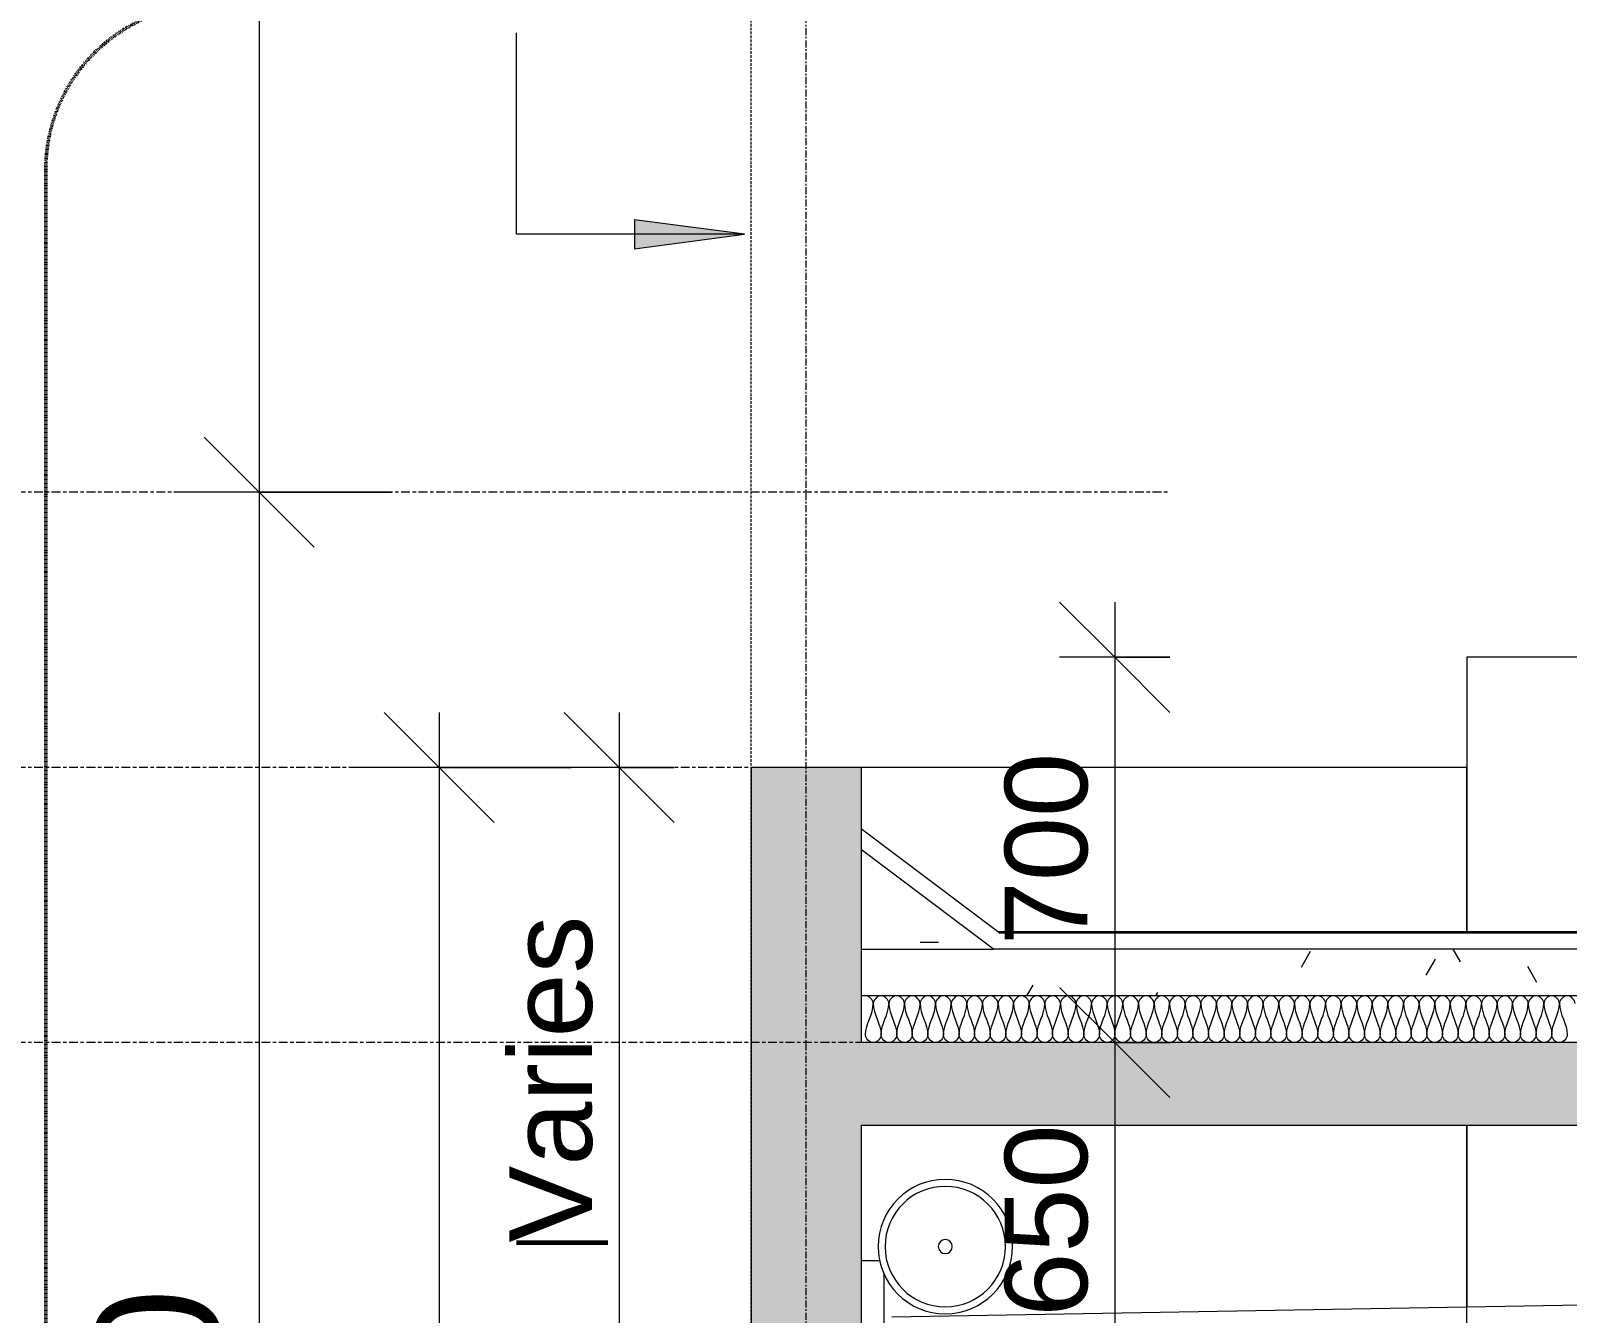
# Model space of a CAD drawing. Header units: millimetres. Extents: x -15568 to 101774, y -1636 to 15232.
# Drawn here: x 18046 to 20837, y 2558 to 4888 of the extents above; entities that cross this region are included whole.
import ezdxf

# ---------------------------------------------------------------- set-up
doc = ezdxf.new("R2010")
doc.units = ezdxf.units.MM
for name, pattern in [('Callout Boundary', [2.38125, 1.190625, -1.190625]), ('Centre', [31.75, 6.35, -4.75, 15.9, -4.75]), ('Grid Line', [22.225, 12.7, -3.175, 3.175, -3.175]), ('Hidden', [7.14375, 4.7625, -2.38125])]:
    doc.linetypes.add(name, pattern=pattern)
for name, color, linetype, lineweight in [('A-ANNO-DIMS', 211, 'Continuous', 9), ('A-ANNO-DIMS-100', 211, 'Continuous', 9), ('A-ANNO-SYMB', 150, 'Continuous', 9), ('A-DETL', 90, 'Continuous', 9), ('A-DETL-GENF', 92, 'Continuous', 9), ('A-DETL-HDLN', 90, 'Hidden', 9), ('A-DETL-THIN', 151, 'Continuous', 9), ('A-DOOR', 31, 'Continuous', 9), ('A-FLOR', 192, 'Continuous', 9), ('A-FLOR-LEVL', 51, 'Continuous', 9), ('A-FLOR-MCUT', 51, 'Continuous', 9), ('A-FLOR-PATT', 8, 'Continuous', 35), ('A-GENM', 13, 'Continuous', 9), ('A-WALL', 113, 'Continuous', 9), ('G-ANNO-TEXT', 231, 'Continuous', 9), ('S-GRID', 1, 'Continuous', 9)]:
    doc.layers.add(name, color=color, linetype=linetype, lineweight=lineweight)
doc.styles.add('Arial_10', font='arial.ttf', dxfattribs={"height": 150})
doc.styles.add('Arial_13', font='arial.ttf', dxfattribs={"height": 150})
doc.styles.add('Arial_3', font='arial.ttf', dxfattribs={"height": 225})
doc.dimstyles.new('100', dxfattribs={"dimscale": 304.8, "dimtxt": 153.03891, "dimasz": 0.656168, "dimexe": 0.328084, "dimexo": 0.0625, "dimgap": 0.016404, "dimtad": 1, "dimdec": 0, "dimzin": 0, "dimdsep": 46, "dimtxsty": 'Arial_10', "dimblk1": 'OBLIQUE', "dimblk2": 'OBLIQUE', "dimsah": 1, "dimcen": 0.09, "dimdle": 0.328084, "dimazin": 0, "dimtfac": 1, "dimtdec": 4, "dimtix": 1, "dimtmove": 0, "dimatfit": 3, "dimfxl": 0.328084, "dimfxlon": 1, "dimtvp": 1, "dimtolj": 1, "dimtzin": 0, "dimarcsym": 2})
doc.dimstyles.new('100_1', dxfattribs={"dimscale": 304.8, "dimtxt": 153.03891, "dimasz": 0.656168, "dimexe": 0.328084, "dimexo": 0.0625, "dimgap": 0.016404, "dimtad": 1, "dimdec": 0, "dimzin": 0, "dimdsep": 46, "dimtxsty": 'Arial_13', "dimblk1": 'OBLIQUE', "dimblk2": 'OBLIQUE', "dimsah": 1, "dimcen": 0.09, "dimdle": 0.328084, "dimazin": 0, "dimtfac": 1, "dimtdec": 4, "dimtix": 1, "dimtmove": 0, "dimatfit": 3, "dimfxl": 0.328084, "dimfxlon": 1, "dimtvp": 1, "dimtolj": 1, "dimtzin": 0, "dimarcsym": 2})
doc.dimstyles.new('Ele-dim-100', dxfattribs={"dimscale": 304.8, "dimtxt": 229.558365, "dimasz": 0.656168, "dimexe": 0.492126, "dimexo": 0.0625, "dimgap": 0.016404, "dimtad": 1, "dimdec": 0, "dimrnd": 5, "dimzin": 0, "dimdsep": 46, "dimtxsty": 'Arial_3', "dimblk1": 'OBLIQUE', "dimblk2": 'OBLIQUE', "dimsah": 1, "dimcen": 0.09, "dimdle": 0.328084, "dimazin": 0, "dimtfac": 1, "dimtdec": 4, "dimtix": 1, "dimtmove": 0, "dimatfit": 3, "dimfxl": 0.787402, "dimfxlon": 1, "dimtvp": 1, "dimtolj": 1, "dimtzin": 0, "dimarcsym": 2})
pattern_1 = [(0, (33580.17, 1200), (406.4, 101.6), [33.528, -271.272, 33.528, -271.272, -1625.6]), (0, (33580.17, 1200), (406.4, 101.6), [-609.6, 33.528, -576.072, 33.528, -271.272, -711.2]), (0, (33580.17, 1200), (406.4, 101.6), [-1524, 33.528, -169.672, 33.528, -474.472]), (120, (33732.57, 1250.8), (-291.1882, 301.1527), [33.528, -271.272, 33.528, -271.272, -1625.6]), (120, (33732.57, 1250.8), (-291.1882, 301.1527), [-609.6, 33.528, -576.072, 33.528, -271.272, -711.2]), (120, (33732.57, 1250.8), (-291.1882, 301.1527), [-1524, 33.528, -169.672, 33.528, -474.472]), (240, (33783.37, 1454), (-115.2118, -402.7527), [33.528, -271.272, 33.528, -271.272, -1625.6]), (240, (33783.37, 1454), (-115.2118, -402.7527), [-609.6, 33.528, -576.072, 33.528, -271.272, -711.2]), (240, (33783.37, 1454), (-115.2118, -402.7527), [-1524, 33.528, -169.672, 33.528, -474.472])]

# ---------------------------------------------------------------- blocks, each defined once
blk = doc.blocks.new('overhead-sectinal-door - Rs1--1485922-Elevation-2')
at = {"layer": 'A-DOOR'}
for p, q in [((-17877.8, 2654), (-17870.1, 2654)), ((-17870.1, 2654), (-17843.5, 2654)), ((-17836.4, 2400), (-17836.4, 2631.7)), ((-15142.5, 2598), (-17822.5, 2551.2))]:
    blk.add_line(p, q, dxfattribs=at)
for radius, start, end in [(122.1, 90, 270), (122.1, 270, 90), (109.4, 90, 270), (109.4, 270, 90)]:
    blk.add_arc((-17725.4, 2679.4), radius, start, end, dxfattribs=at)
at = {"layer": 'A-DOOR', "lineweight": 18}
for start, end in [(90, 270), (270, 90)]:
    blk.add_arc((-17725.4, 2679.4), 12.7, start, end, dxfattribs=at)
blk = doc.blocks.new('garage-proj - garage-proj-757421-Elevation-2')
at = {"layer": 'A-GENM'}
for p, q in [((-12977.8, 3750), (-16777.8, 3750)), ((-16777.8, 3750), (-16777.8, 3550)), ((-16777.8, 3550), (-16777.8, 3250)), ((-16777.8, 2900), (-16777.8, 2569.4))]:
    blk.add_line(p, q, dxfattribs=at)
blk = doc.blocks.new('DIMBLOCK30-Elevation-2')
at = {"layer": 'A-ANNO-DIMS-100', "transparency": 16777216}
for p, q in [((18787.6, 3550), (18687.6, 3650)), ((18787.6, 3650), (18787.6, -100)), ((19027.6, 3550), (18637.6, 3550)), ((18787.6, 3550), (18887.6, 3450)), ((18787.6, 3550), (19027.6, 3550)), ((18787.6, 0), (18687.6, 100)), ((19027.6, 0), (18637.6, 0)), ((18787.6, 0), (18887.6, -100)), ((18787.6, 0), (19027.6, 0))]:
    blk.add_line(p, q, dxfattribs=at)
at = {"layer": 'A-ANNO-DIMS-100', "color": 0, "transparency": 16777216, "insert": (18490.5, 1428.9), "char_height": 225, "width": 830.648, "attachment_point": 1, "rotation": 90, "line_spacing_factor": 0.941778, "style": 'Arial_3'}
blk.add_mtext('3550', dxfattribs=at)
blk = doc.blocks.new('_Oblique')
at = {"color": 0, "linetype": 'ByBlock', "lineweight": -2}
blk.add_line((-0.5, -0.5), (0.5, 0.5), dxfattribs=at)
blk = doc.blocks.new('DIMBLOCK32-Elevation-2')
at = {"layer": 'A-ANNO-DIMS-100', "transparency": 16777216}
for p, q in [((18460.7, 7550), (18360.7, 7650)), ((18700.7, 7550), (18310.7, 7550)), ((18460.7, 7550), (18460.7, 4050)), ((18460.7, 7550), (18560.7, 7450)), ((18460.7, 7550), (18700.7, 7550)), ((18460.7, 4050), (18360.7, 4150)), ((18700.7, 4050), (18310.7, 4050)), ((18460.7, 4050), (18560.7, 3950)), ((18460.7, 4050), (18700.7, 4050))]:
    blk.add_line(p, q, dxfattribs=at)
at = {"layer": 'A-ANNO-DIMS-100', "color": 0, "transparency": 16777216, "insert": (18163.6, 5453.9), "char_height": 225, "width": 830.648, "attachment_point": 1, "rotation": 90, "line_spacing_factor": 0.941778, "style": 'Arial_3'}
blk.add_mtext('3500', dxfattribs=at)
blk = doc.blocks.new('DIMBLOCK33-Elevation-2')
at = {"layer": 'A-ANNO-DIMS-100', "transparency": 16777216}
for p, q in [((18460.7, 4050), (18360.7, 4150)), ((18700.7, 4050), (18310.7, 4050)), ((18460.7, 4050), (18460.7, 450)), ((18460.7, 4050), (18560.7, 3950)), ((18460.7, 4050), (18700.7, 4050)), ((18460.7, 450), (18360.7, 550)), ((18700.7, 450), (18310.7, 450)), ((18460.7, 450), (18560.7, 350)), ((18460.7, 450), (18700.7, 450))]:
    blk.add_line(p, q, dxfattribs=at)
at = {"layer": 'A-ANNO-DIMS-100', "color": 0, "transparency": 16777216, "insert": (18163.6, 1903.9), "char_height": 225, "width": 830.648, "attachment_point": 1, "rotation": 90, "line_spacing_factor": 0.941778, "style": 'Arial_3'}
blk.add_mtext('3600', dxfattribs=at)
blk = doc.blocks.new('DIMBLOCK58-Elevation-2')
at = {"layer": 'A-ANNO-DIMS-100', "transparency": 16777216}
for p, q in [((20014.9, 3750), (19914.9, 3850)), ((20014.9, 3850), (20014.9, 3050)), ((20114.9, 3750), (19914.9, 3750)), ((20014.9, 3750), (20114.9, 3650)), ((20014.9, 3750), (20114.9, 3750)), ((20014.9, 3050), (19914.9, 3150)), ((20114.9, 3050), (19914.9, 3050)), ((20014.9, 3050), (20114.9, 2950)), ((20014.9, 3050), (20114.9, 3050))]:
    blk.add_line(p, q, dxfattribs=at)
at = {"layer": 'A-ANNO-DIMS-100', "color": 0, "transparency": 16777216, "insert": (19815.2, 3226.9), "char_height": 150, "width": 415.324, "attachment_point": 1, "rotation": 90, "line_spacing_factor": 0.941778, "style": 'Arial_10'}
blk.add_mtext('700', dxfattribs=at)
blk = doc.blocks.new('DIMBLOCK59-Elevation-2')
at = {"layer": 'A-ANNO-DIMS-100', "transparency": 16777216}
for p, q in [((20014.9, 3050), (19914.9, 3150)), ((20114.9, 3050), (19914.9, 3050)), ((20014.9, 3050), (20014.9, 2400)), ((20014.9, 3050), (20114.9, 2950)), ((20014.9, 3050), (20114.9, 3050)), ((20014.9, 2400), (19914.9, 2500)), ((20114.9, 2400), (19914.9, 2400)), ((20014.9, 2400), (20114.9, 2300)), ((20014.9, 2400), (20114.9, 2400))]:
    blk.add_line(p, q, dxfattribs=at)
at = {"layer": 'A-ANNO-DIMS-100', "color": 0, "transparency": 16777216, "insert": (19815.2, 2551.9), "char_height": 150, "width": 415.324, "attachment_point": 1, "rotation": 90, "line_spacing_factor": 0.941778, "style": 'Arial_10'}
blk.add_mtext('650', dxfattribs=at)
blk = doc.blocks.new('DIMBLOCK62-Elevation-2')
at = {"layer": 'A-ANNO-DIMS-100', "transparency": 16777216}
for p, q in [((19114.8, 3550), (19014.8, 3650)), ((19114.8, 3650), (19114.8, 2400)), ((19214.8, 3550), (19014.8, 3550)), ((19114.8, 3550), (19214.8, 3450)), ((19114.8, 3550), (19214.8, 3550)), ((19114.8, 2400), (19014.8, 2500)), ((19214.8, 2400), (19014.8, 2400)), ((19114.8, 2400), (19214.8, 2300)), ((19114.8, 2400), (19214.8, 2400))]:
    blk.add_line(p, q, dxfattribs=at)
at = {"layer": 'A-ANNO-DIMS-100', "color": 0, "transparency": 16777216, "insert": (18915, 2686.6), "char_height": 150, "width": 692.207, "attachment_point": 1, "rotation": 90, "line_spacing_factor": 0.941778, "style": 'Arial_13'}
blk.add_mtext('\u200cVaries', dxfattribs=at)

msp = doc.modelspace()

# ---------------------------------------------------------------- hatches: boundary and pattern name
at = {"layer": 'A-DETL-GENF'}
msp.add_hatch(color=8, dxfattribs=at).paths.add_polyline_path([(19354.6, 2400), (19554.6, 2400), (19554.6, 2900), (25554.6, 2900), (25554.6, 2400), (25754.6, 2400), (25754.6, 3550), (25554.6, 3550), (25554.6, 3050), (19554.6, 3050), (19554.6, 3550), (19354.6, 3550), (19354.6, 2476.9)])
at = {"layer": 'A-DETL-GENF', "lineweight": 18}
h = msp.add_hatch(dxfattribs=at)
h.set_pattern_fill('FP_3', style=0, pattern_type=2)
h.set_pattern_definition(pattern_1)
h.paths.add_polyline_path([(19794.6, 3220), (19554.6, 3400), (19554.6, 3220)])
at = {"layer": 'A-FLOR-PATT', "lineweight": 9}
h = msp.add_hatch(dxfattribs=at)
h.set_pattern_fill('FP_2', color=256, style=0, pattern_type=2)
h.set_pattern_definition([(90, (33580.2, 1200), (-2000, 1e-13), [])])
h.paths.add_polyline_path([(19794.6, 3220), (25314.6, 3220), (25304.6, 3250), (19804.6, 3250)])
h = msp.add_hatch(dxfattribs=at)
h.set_pattern_fill('FP_3', color=256, style=0, pattern_type=2)
h.set_pattern_definition(pattern_1)
h.paths.add_polyline_path([(22066.8, 3135), (25554.6, 3135), (25554.6, 3220), (19554.6, 3220), (19554.6, 3135), (20973.5, 3135)])
at = {"layer": 'G-ANNO-TEXT'}
msp.add_hatch(color=250, dxfattribs=at).paths.add_polyline_path([(19342.2, 4518.7), (19142.2, 4545), (19142.2, 4492.3)])

# ---------------------------------------------------------------- linework, layer by layer
at = {"layer": 'A-ANNO-SYMB', "linetype": 'Callout Boundary', "lineweight": 50}
msp.add_line((18072.9, 4635.4), (18072.9, -1254.6), dxfattribs=at)
msp.add_arc((18372.9, 4635.4), 300, 90, 180, dxfattribs=at)
at = {"layer": 'A-DETL'}
for p, q in [((20654.6, 3550), (20654.6, 3250)), ((20654.6, 2400), (20654.6, 2900))]:
    msp.add_line(p, q, dxfattribs=at)
for points in [[(19576.3, 3120.8), (19576.3, 3127.5), (19568.8, 3135), (19562.1, 3135)], [(19604.6, 3120.8), (19604.6, 3127.5), (19590.4, 3142.5), (19576.3, 3127.5), (19576.3, 3120.8)], [(19632.9, 3120.8), (19632.9, 3127.5), (19618.8, 3142.5), (19604.6, 3127.5), (19604.6, 3120.8)], [(19661.3, 3120.8), (19661.3, 3127.5), (19647.1, 3142.5), (19632.9, 3127.5), (19632.9, 3120.8)], [(19689.6, 3120.8), (19689.6, 3127.5), (19675.4, 3142.5), (19661.3, 3127.5), (19661.3, 3120.8)], [(19717.9, 3120.8), (19717.9, 3127.5), (19703.8, 3142.5), (19689.6, 3127.5), (19689.6, 3120.8)], [(19746.3, 3120.8), (19746.3, 3127.5), (19732.1, 3142.5), (19717.9, 3127.5), (19717.9, 3120.8)], [(19774.6, 3120.8), (19774.6, 3127.5), (19760.4, 3142.5), (19746.3, 3127.5), (19746.3, 3120.8)], [(19802.9, 3120.8), (19802.9, 3127.5), (19788.8, 3142.5), (19774.6, 3127.5), (19774.6, 3120.8)], [(19831.3, 3120.8), (19831.3, 3127.5), (19817.1, 3142.5), (19802.9, 3127.5), (19802.9, 3120.8)], [(19859.6, 3120.8), (19859.6, 3127.5), (19845.4, 3142.5), (19831.3, 3127.5), (19831.3, 3120.8)], [(19887.9, 3120.8), (19887.9, 3127.5), (19873.8, 3142.5), (19859.6, 3127.5), (19859.6, 3120.8)], [(19916.3, 3120.8), (19916.3, 3127.5), (19902.1, 3142.5), (19887.9, 3127.5), (19887.9, 3120.8)], [(19944.6, 3120.8), (19944.6, 3127.5), (19930.4, 3142.5), (19916.3, 3127.5), (19916.3, 3120.8)], [(19972.9, 3120.8), (19972.9, 3127.5), (19958.8, 3142.5), (19944.6, 3127.5), (19944.6, 3120.8)], [(20001.3, 3120.8), (20001.3, 3127.5), (19987.1, 3142.5), (19972.9, 3127.5), (19972.9, 3120.8)], [(20029.6, 3120.8), (20029.6, 3127.5), (20015.4, 3142.5), (20001.3, 3127.5), (20001.3, 3120.8)], [(20057.9, 3120.8), (20057.9, 3127.5), (20043.8, 3142.5), (20029.6, 3127.5), (20029.6, 3120.8)], [(20086.3, 3120.8), (20086.3, 3127.5), (20072.1, 3142.5), (20057.9, 3127.5), (20057.9, 3120.8)], [(20114.6, 3120.8), (20114.6, 3127.5), (20100.4, 3142.5), (20086.3, 3127.5), (20086.3, 3120.8)], [(20142.9, 3120.8), (20142.9, 3127.5), (20128.8, 3142.5), (20114.6, 3127.5), (20114.6, 3120.8)], [(20171.3, 3120.8), (20171.3, 3127.5), (20157.1, 3142.5), (20142.9, 3127.5), (20142.9, 3120.8)], [(20199.6, 3120.8), (20199.6, 3127.5), (20185.4, 3142.5), (20171.3, 3127.5), (20171.3, 3120.8)], [(20227.9, 3120.8), (20227.9, 3127.5), (20213.8, 3142.5), (20199.6, 3127.5), (20199.6, 3120.8)], [(20256.3, 3120.8), (20256.3, 3127.5), (20242.1, 3142.5), (20227.9, 3127.5), (20227.9, 3120.8)], [(20284.6, 3120.8), (20284.6, 3127.5), (20270.4, 3142.5), (20256.3, 3127.5), (20256.3, 3120.8)], [(20312.9, 3120.8), (20312.9, 3127.5), (20298.8, 3142.5), (20284.6, 3127.5), (20284.6, 3120.8)], [(20341.3, 3120.8), (20341.3, 3127.5), (20327.1, 3142.5), (20312.9, 3127.5), (20312.9, 3120.8)], [(20369.6, 3120.8), (20369.6, 3127.5), (20355.4, 3142.5), (20341.3, 3127.5), (20341.3, 3120.8)], [(20397.9, 3120.8), (20397.9, 3127.5), (20383.8, 3142.5), (20369.6, 3127.5), (20369.6, 3120.8)], [(20426.3, 3120.8), (20426.3, 3127.5), (20412.1, 3142.5), (20397.9, 3127.5), (20397.9, 3120.8)], [(20454.6, 3120.8), (20454.6, 3127.5), (20440.4, 3142.5), (20426.3, 3127.5), (20426.3, 3120.8)], [(20482.9, 3120.8), (20482.9, 3127.5), (20468.8, 3142.5), (20454.6, 3127.5), (20454.6, 3120.8)], [(20511.3, 3120.8), (20511.3, 3127.5), (20497.1, 3142.5), (20482.9, 3127.5), (20482.9, 3120.8)], [(20539.6, 3120.8), (20539.6, 3127.5), (20525.4, 3142.5), (20511.3, 3127.5), (20511.3, 3120.8)], [(20567.9, 3120.8), (20567.9, 3127.5), (20553.8, 3142.5), (20539.6, 3127.5), (20539.6, 3120.8)], [(20596.3, 3120.8), (20596.3, 3127.5), (20582.1, 3142.5), (20567.9, 3127.5), (20567.9, 3120.8)], [(20624.6, 3120.8), (20624.6, 3127.5), (20610.4, 3142.5), (20596.3, 3127.5), (20596.3, 3120.8)], [(20652.9, 3120.8), (20652.9, 3127.5), (20638.8, 3142.5), (20624.6, 3127.5), (20624.6, 3120.8)], [(20681.3, 3120.8), (20681.3, 3127.5), (20667.1, 3142.5), (20652.9, 3127.5), (20652.9, 3120.8)], [(20709.6, 3120.8), (20709.6, 3127.5), (20695.4, 3142.5), (20681.3, 3127.5), (20681.3, 3120.8)], [(20737.9, 3120.8), (20737.9, 3127.5), (20723.8, 3142.5), (20709.6, 3127.5), (20709.6, 3120.8)], [(20766.3, 3120.8), (20766.3, 3127.5), (20752.1, 3142.5), (20737.9, 3127.5), (20737.9, 3120.8)], [(20794.6, 3120.8), (20794.6, 3127.5), (20780.4, 3142.5), (20766.3, 3127.5), (20766.3, 3120.8)], [(20822.9, 3120.8), (20822.9, 3127.5), (20808.8, 3142.5), (20794.6, 3127.5), (20794.6, 3120.8)], [(20851.3, 3120.8), (20851.3, 3127.5), (20837.1, 3142.5), (20822.9, 3127.5), (20822.9, 3120.8)], [(19562.1, 3064.2), (19562.1, 3083.6), (19576.3, 3101.4), (19576.3, 3120.8)], [(19576.3, 3120.8), (19576.3, 3101.4), (19590.4, 3083.6), (19590.4, 3064.2)], [(19590.4, 3064.2), (19590.4, 3083.6), (19604.6, 3101.4), (19604.6, 3120.8)], [(19604.6, 3120.8), (19604.6, 3101.4), (19618.8, 3083.6), (19618.8, 3064.2)], [(19618.8, 3064.2), (19618.8, 3083.6), (19632.9, 3101.4), (19632.9, 3120.8)], [(19632.9, 3120.8), (19632.9, 3101.4), (19647.1, 3083.6), (19647.1, 3064.2)], [(19647.1, 3064.2), (19647.1, 3083.6), (19661.3, 3101.4), (19661.3, 3120.8)], [(19661.3, 3120.8), (19661.3, 3101.4), (19675.4, 3083.6), (19675.4, 3064.2)], [(19675.4, 3064.2), (19675.4, 3083.6), (19689.6, 3101.4), (19689.6, 3120.8)], [(19689.6, 3120.8), (19689.6, 3101.4), (19703.8, 3083.6), (19703.8, 3064.2)], [(19703.8, 3064.2), (19703.8, 3083.6), (19717.9, 3101.4), (19717.9, 3120.8)], [(19717.9, 3120.8), (19717.9, 3101.4), (19732.1, 3083.6), (19732.1, 3064.2)], [(19732.1, 3064.2), (19732.1, 3083.6), (19746.3, 3101.4), (19746.3, 3120.8)], [(19746.3, 3120.8), (19746.3, 3101.4), (19760.4, 3083.6), (19760.4, 3064.2)], [(19760.4, 3064.2), (19760.4, 3083.6), (19774.6, 3101.4), (19774.6, 3120.8)], [(19774.6, 3120.8), (19774.6, 3101.4), (19788.8, 3083.6), (19788.8, 3064.2)], [(19788.8, 3064.2), (19788.8, 3083.6), (19802.9, 3101.4), (19802.9, 3120.8)], [(19802.9, 3120.8), (19802.9, 3101.4), (19817.1, 3083.6), (19817.1, 3064.2)], [(19817.1, 3064.2), (19817.1, 3083.6), (19831.3, 3101.4), (19831.3, 3120.8)], [(19831.3, 3120.8), (19831.3, 3101.4), (19845.4, 3083.6), (19845.4, 3064.2)], [(19845.4, 3064.2), (19845.4, 3083.6), (19859.6, 3101.4), (19859.6, 3120.8)], [(19859.6, 3120.8), (19859.6, 3101.4), (19873.8, 3083.6), (19873.8, 3064.2)], [(19873.8, 3064.2), (19873.8, 3083.6), (19887.9, 3101.4), (19887.9, 3120.8)], [(19887.9, 3120.8), (19887.9, 3101.4), (19902.1, 3083.6), (19902.1, 3064.2)], [(19902.1, 3064.2), (19902.1, 3083.6), (19916.3, 3101.4), (19916.3, 3120.8)], [(19916.3, 3120.8), (19916.3, 3101.4), (19930.4, 3083.6), (19930.4, 3064.2)], [(19930.4, 3064.2), (19930.4, 3083.6), (19944.6, 3101.4), (19944.6, 3120.8)], [(19944.6, 3120.8), (19944.6, 3101.4), (19958.8, 3083.6), (19958.8, 3064.2)], [(19958.8, 3064.2), (19958.8, 3083.6), (19972.9, 3101.4), (19972.9, 3120.8)], [(19972.9, 3120.8), (19972.9, 3101.4), (19987.1, 3083.6), (19987.1, 3064.2)], [(19987.1, 3064.2), (19987.1, 3083.6), (20001.3, 3101.4), (20001.3, 3120.8)], [(20001.3, 3120.8), (20001.3, 3101.4), (20015.4, 3083.6), (20015.4, 3064.2)], [(20015.4, 3064.2), (20015.4, 3083.6), (20029.6, 3101.4), (20029.6, 3120.8)], [(20029.6, 3120.8), (20029.6, 3101.4), (20043.8, 3083.6), (20043.8, 3064.2)], [(20043.8, 3064.2), (20043.8, 3083.6), (20057.9, 3101.4), (20057.9, 3120.8)], [(20057.9, 3120.8), (20057.9, 3101.4), (20072.1, 3083.6), (20072.1, 3064.2)], [(20072.1, 3064.2), (20072.1, 3083.6), (20086.3, 3101.4), (20086.3, 3120.8)], [(20086.3, 3120.8), (20086.3, 3101.4), (20100.4, 3083.6), (20100.4, 3064.2)], [(20100.4, 3064.2), (20100.4, 3083.6), (20114.6, 3101.4), (20114.6, 3120.8)], [(20114.6, 3120.8), (20114.6, 3101.4), (20128.8, 3083.6), (20128.8, 3064.2)], [(20128.8, 3064.2), (20128.8, 3083.6), (20142.9, 3101.4), (20142.9, 3120.8)], [(20142.9, 3120.8), (20142.9, 3101.4), (20157.1, 3083.6), (20157.1, 3064.2)], [(20157.1, 3064.2), (20157.1, 3083.6), (20171.3, 3101.4), (20171.3, 3120.8)], [(20171.3, 3120.8), (20171.3, 3101.4), (20185.4, 3083.6), (20185.4, 3064.2)], [(20185.4, 3064.2), (20185.4, 3083.6), (20199.6, 3101.4), (20199.6, 3120.8)], [(20199.6, 3120.8), (20199.6, 3101.4), (20213.8, 3083.6), (20213.8, 3064.2)], [(20213.8, 3064.2), (20213.8, 3083.6), (20227.9, 3101.4), (20227.9, 3120.8)], [(20227.9, 3120.8), (20227.9, 3101.4), (20242.1, 3083.6), (20242.1, 3064.2)], [(20242.1, 3064.2), (20242.1, 3083.6), (20256.3, 3101.4), (20256.3, 3120.8)], [(20256.3, 3120.8), (20256.3, 3101.4), (20270.4, 3083.6), (20270.4, 3064.2)], [(20270.4, 3064.2), (20270.4, 3083.6), (20284.6, 3101.4), (20284.6, 3120.8)], [(20284.6, 3120.8), (20284.6, 3101.4), (20298.8, 3083.6), (20298.8, 3064.2)], [(20298.8, 3064.2), (20298.8, 3083.6), (20312.9, 3101.4), (20312.9, 3120.8)], [(20312.9, 3120.8), (20312.9, 3101.4), (20327.1, 3083.6), (20327.1, 3064.2)], [(20327.1, 3064.2), (20327.1, 3083.6), (20341.3, 3101.4), (20341.3, 3120.8)], [(20341.3, 3120.8), (20341.3, 3101.4), (20355.4, 3083.6), (20355.4, 3064.2)], [(20355.4, 3064.2), (20355.4, 3083.6), (20369.6, 3101.4), (20369.6, 3120.8)], [(20369.6, 3120.8), (20369.6, 3101.4), (20383.8, 3083.6), (20383.8, 3064.2)], [(20383.8, 3064.2), (20383.8, 3083.6), (20397.9, 3101.4), (20397.9, 3120.8)], [(20397.9, 3120.8), (20397.9, 3101.4), (20412.1, 3083.6), (20412.1, 3064.2)], [(20412.1, 3064.2), (20412.1, 3083.6), (20426.3, 3101.4), (20426.3, 3120.8)], [(20426.3, 3120.8), (20426.3, 3101.4), (20440.4, 3083.6), (20440.4, 3064.2)], [(20440.4, 3064.2), (20440.4, 3083.6), (20454.6, 3101.4), (20454.6, 3120.8)], [(20454.6, 3120.8), (20454.6, 3101.4), (20468.8, 3083.6), (20468.8, 3064.2)], [(20468.8, 3064.2), (20468.8, 3083.6), (20482.9, 3101.4), (20482.9, 3120.8)], [(20482.9, 3120.8), (20482.9, 3101.4), (20497.1, 3083.6), (20497.1, 3064.2)], [(20497.1, 3064.2), (20497.1, 3083.6), (20511.3, 3101.4), (20511.3, 3120.8)], [(20511.3, 3120.8), (20511.3, 3101.4), (20525.4, 3083.6), (20525.4, 3064.2)], [(20525.4, 3064.2), (20525.4, 3083.6), (20539.6, 3101.4), (20539.6, 3120.8)], [(20539.6, 3120.8), (20539.6, 3101.4), (20553.8, 3083.6), (20553.8, 3064.2)], [(20553.8, 3064.2), (20553.8, 3083.6), (20567.9, 3101.4), (20567.9, 3120.8)], [(20567.9, 3120.8), (20567.9, 3101.4), (20582.1, 3083.6), (20582.1, 3064.2)], [(20582.1, 3064.2), (20582.1, 3083.6), (20596.3, 3101.4), (20596.3, 3120.8)], [(20596.3, 3120.8), (20596.3, 3101.4), (20610.4, 3083.6), (20610.4, 3064.2)], [(20610.4, 3064.2), (20610.4, 3083.6), (20624.6, 3101.4), (20624.6, 3120.8)], [(20624.6, 3120.8), (20624.6, 3101.4), (20638.8, 3083.6), (20638.8, 3064.2)], [(20638.8, 3064.2), (20638.8, 3083.6), (20652.9, 3101.4), (20652.9, 3120.8)], [(20652.9, 3120.8), (20652.9, 3101.4), (20667.1, 3083.6), (20667.1, 3064.2)], [(20667.1, 3064.2), (20667.1, 3083.6), (20681.3, 3101.4), (20681.3, 3120.8)], [(20681.3, 3120.8), (20681.3, 3101.4), (20695.4, 3083.6), (20695.4, 3064.2)], [(20695.4, 3064.2), (20695.4, 3083.6), (20709.6, 3101.4), (20709.6, 3120.8)], [(20709.6, 3120.8), (20709.6, 3101.4), (20723.8, 3083.6), (20723.8, 3064.2)], [(20723.8, 3064.2), (20723.8, 3083.6), (20737.9, 3101.4), (20737.9, 3120.8)], [(20737.9, 3120.8), (20737.9, 3101.4), (20752.1, 3083.6), (20752.1, 3064.2)], [(20752.1, 3064.2), (20752.1, 3083.6), (20766.3, 3101.4), (20766.3, 3120.8)], [(20766.3, 3120.8), (20766.3, 3101.4), (20780.4, 3083.6), (20780.4, 3064.2)], [(20780.4, 3064.2), (20780.4, 3083.6), (20794.6, 3101.4), (20794.6, 3120.8)], [(20794.6, 3120.8), (20794.6, 3101.4), (20808.8, 3083.6), (20808.8, 3064.2)], [(20808.8, 3064.2), (20808.8, 3083.6), (20822.9, 3101.4), (20822.9, 3120.8)], [(20822.9, 3120.8), (20822.9, 3101.4), (20837.1, 3083.6), (20837.1, 3064.2)], [(19590.4, 3064.2), (19590.4, 3057.5), (19576.3, 3042.5), (19562.1, 3057.5), (19562.1, 3064.2)], [(19618.8, 3064.2), (19618.8, 3057.5), (19604.6, 3042.5), (19590.4, 3057.5), (19590.4, 3064.2)], [(19647.1, 3064.2), (19647.1, 3057.5), (19632.9, 3042.5), (19618.8, 3057.5), (19618.8, 3064.2)], [(19675.4, 3064.2), (19675.4, 3057.5), (19661.3, 3042.5), (19647.1, 3057.5), (19647.1, 3064.2)], [(19703.8, 3064.2), (19703.8, 3057.5), (19689.6, 3042.5), (19675.4, 3057.5), (19675.4, 3064.2)], [(19732.1, 3064.2), (19732.1, 3057.5), (19717.9, 3042.5), (19703.8, 3057.5), (19703.8, 3064.2)], [(19760.4, 3064.2), (19760.4, 3057.5), (19746.3, 3042.5), (19732.1, 3057.5), (19732.1, 3064.2)], [(19788.8, 3064.2), (19788.8, 3057.5), (19774.6, 3042.5), (19760.4, 3057.5), (19760.4, 3064.2)], [(19817.1, 3064.2), (19817.1, 3057.5), (19802.9, 3042.5), (19788.8, 3057.5), (19788.8, 3064.2)], [(19845.4, 3064.2), (19845.4, 3057.5), (19831.3, 3042.5), (19817.1, 3057.5), (19817.1, 3064.2)], [(19873.8, 3064.2), (19873.8, 3057.5), (19859.6, 3042.5), (19845.4, 3057.5), (19845.4, 3064.2)], [(19902.1, 3064.2), (19902.1, 3057.5), (19887.9, 3042.5), (19873.8, 3057.5), (19873.8, 3064.2)], [(19930.4, 3064.2), (19930.4, 3057.5), (19916.3, 3042.5), (19902.1, 3057.5), (19902.1, 3064.2)], [(19958.8, 3064.2), (19958.8, 3057.5), (19944.6, 3042.5), (19930.4, 3057.5), (19930.4, 3064.2)], [(19987.1, 3064.2), (19987.1, 3057.5), (19972.9, 3042.5), (19958.8, 3057.5), (19958.8, 3064.2)], [(20015.4, 3064.2), (20015.4, 3057.5), (20001.3, 3042.5), (19987.1, 3057.5), (19987.1, 3064.2)], [(20043.8, 3064.2), (20043.8, 3057.5), (20029.6, 3042.5), (20015.4, 3057.5), (20015.4, 3064.2)], [(20072.1, 3064.2), (20072.1, 3057.5), (20057.9, 3042.5), (20043.8, 3057.5), (20043.8, 3064.2)], [(20100.4, 3064.2), (20100.4, 3057.5), (20086.3, 3042.5), (20072.1, 3057.5), (20072.1, 3064.2)], [(20128.8, 3064.2), (20128.8, 3057.5), (20114.6, 3042.5), (20100.4, 3057.5), (20100.4, 3064.2)], [(20157.1, 3064.2), (20157.1, 3057.5), (20142.9, 3042.5), (20128.8, 3057.5), (20128.8, 3064.2)], [(20185.4, 3064.2), (20185.4, 3057.5), (20171.3, 3042.5), (20157.1, 3057.5), (20157.1, 3064.2)], [(20213.8, 3064.2), (20213.8, 3057.5), (20199.6, 3042.5), (20185.4, 3057.5), (20185.4, 3064.2)], [(20242.1, 3064.2), (20242.1, 3057.5), (20227.9, 3042.5), (20213.8, 3057.5), (20213.8, 3064.2)], [(20270.4, 3064.2), (20270.4, 3057.5), (20256.3, 3042.5), (20242.1, 3057.5), (20242.1, 3064.2)], [(20298.8, 3064.2), (20298.8, 3057.5), (20284.6, 3042.5), (20270.4, 3057.5), (20270.4, 3064.2)], [(20327.1, 3064.2), (20327.1, 3057.5), (20312.9, 3042.5), (20298.8, 3057.5), (20298.8, 3064.2)], [(20355.4, 3064.2), (20355.4, 3057.5), (20341.3, 3042.5), (20327.1, 3057.5), (20327.1, 3064.2)], [(20383.8, 3064.2), (20383.8, 3057.5), (20369.6, 3042.5), (20355.4, 3057.5), (20355.4, 3064.2)], [(20412.1, 3064.2), (20412.1, 3057.5), (20397.9, 3042.5), (20383.8, 3057.5), (20383.8, 3064.2)], [(20440.4, 3064.2), (20440.4, 3057.5), (20426.3, 3042.5), (20412.1, 3057.5), (20412.1, 3064.2)], [(20468.8, 3064.2), (20468.8, 3057.5), (20454.6, 3042.5), (20440.4, 3057.5), (20440.4, 3064.2)], [(20497.1, 3064.2), (20497.1, 3057.5), (20482.9, 3042.5), (20468.8, 3057.5), (20468.8, 3064.2)], [(20525.4, 3064.2), (20525.4, 3057.5), (20511.3, 3042.5), (20497.1, 3057.5), (20497.1, 3064.2)], [(20553.8, 3064.2), (20553.8, 3057.5), (20539.6, 3042.5), (20525.4, 3057.5), (20525.4, 3064.2)], [(20582.1, 3064.2), (20582.1, 3057.5), (20567.9, 3042.5), (20553.8, 3057.5), (20553.8, 3064.2)], [(20610.4, 3064.2), (20610.4, 3057.5), (20596.3, 3042.5), (20582.1, 3057.5), (20582.1, 3064.2)], [(20638.8, 3064.2), (20638.8, 3057.5), (20624.6, 3042.5), (20610.4, 3057.5), (20610.4, 3064.2)], [(20667.1, 3064.2), (20667.1, 3057.5), (20652.9, 3042.5), (20638.8, 3057.5), (20638.8, 3064.2)], [(20695.4, 3064.2), (20695.4, 3057.5), (20681.3, 3042.5), (20667.1, 3057.5), (20667.1, 3064.2)], [(20723.8, 3064.2), (20723.8, 3057.5), (20709.6, 3042.5), (20695.4, 3057.5), (20695.4, 3064.2)], [(20752.1, 3064.2), (20752.1, 3057.5), (20737.9, 3042.5), (20723.8, 3057.5), (20723.8, 3064.2)], [(20780.4, 3064.2), (20780.4, 3057.5), (20766.3, 3042.5), (20752.1, 3057.5), (20752.1, 3064.2)], [(20808.8, 3064.2), (20808.8, 3057.5), (20794.6, 3042.5), (20780.4, 3057.5), (20780.4, 3064.2)], [(20837.1, 3064.2), (20837.1, 3057.5), (20822.9, 3042.5), (20808.8, 3057.5), (20808.8, 3064.2)]]:
    msp.add_open_spline(points, degree=3, dxfattribs=at)
at = {"layer": 'A-DETL-HDLN'}
msp.add_line((19354.6, 638.5), (19354.6, 5268.5), dxfattribs=at)
at = {"layer": 'A-DETL-THIN'}
for p, q in [((19554.6, 3550), (19354.6, 3550)), ((19354.6, 3550), (19354.6, 2400)), ((19554.6, 3050), (19554.6, 3550)), ((19804.6, 3250), (19554.6, 3437.5)), ((19794.6, 3220), (19554.6, 3400)), ((19554.6, 3220), (19794.6, 3220)), ((25554.6, 3050), (19554.6, 3050)), ((19554.6, 2400), (19554.6, 2900)), ((19554.6, 2900), (25554.6, 2900))]:
    msp.add_line(p, q, dxfattribs=at)
at = {"layer": 'A-FLOR', "lineweight": 35}
msp.add_line((25304.6, 3250), (19804.6, 3250), dxfattribs=at)
at = {"layer": 'A-FLOR-LEVL', "linetype": 'Centre'}
for p, q in [((20110.8, 4050), (14812.6, 4050)), ((20110.8, 3550), (17316, 3550)), ((20110.8, 3050), (17316, 3050))]:
    msp.add_line(p, q, dxfattribs=at)
at = {"layer": 'A-FLOR-MCUT'}
for p, q in [((25314.6, 3220), (19794.6, 3220)), ((25554.6, 3135), (19554.6, 3135))]:
    msp.add_line(p, q, dxfattribs=at)
at = {"layer": 'A-WALL'}
for p, q in [((20654.6, 3550), (19554.6, 3550)), ((20654.6, 3250), (20654.6, 3550)), ((20654.6, 2569.4), (20654.6, 2900))]:
    msp.add_line(p, q, dxfattribs=at)
at = {"layer": 'G-ANNO-TEXT', "color": 250}
for p, q in [((18928, 4518.7), (18928, 4884.3)), ((19342.2, 4518.7), (19142.2, 4545)), ((19142.2, 4545), (19142.2, 4492.3)), ((19342.2, 4518.7), (18928, 4518.7)), ((19142.2, 4492.3), (19342.2, 4518.7))]:
    msp.add_line(p, q, dxfattribs=at)
at = {"layer": 'S-GRID', "linetype": 'Grid Line'}
msp.add_line((19454.6, -653.8), (19454.6, 13132.2), dxfattribs=at)

# ---------------------------------------------------------------- block references
at = {"layer": 'A-DOOR'}
msp.add_blockref('overhead-sectinal-door - Rs1--1485922-Elevation-2', (37432.5, 0), dxfattribs=at)
at = {"layer": 'A-GENM'}
msp.add_blockref('garage-proj - garage-proj-757421-Elevation-2', (37432.5, 0), dxfattribs=at)

# ---------------------------------------------------------------- dimensions: what is measured, and where the dimension line sits
at = {"layer": 'A-ANNO-DIMS'}
for base, p1, p2, dimstyle, override, picture, middle in [((18460.7, 4050), (18700.7, 7550), (18700.7, 4050), 'Ele-dim-100', {"dimpost": '<>', "dimfxl": 3500}, 'DIMBLOCK32-Elevation-2', (18340.8, 5800)), ((18460.7, 450), (18700.7, 4050), (18700.7, 450), 'Ele-dim-100', {"dimpost": '<>', "dimfxl": 3600}, 'DIMBLOCK33-Elevation-2', (18340.8, 2250)), ((20014.9, 3050), (20114.9, 3750), (20114.9, 3050), '100', {"dimpost": '<>', "dimfxl": 700}, 'DIMBLOCK58-Elevation-2', (19933.3, 3400)), ((18787.6, 0), (19027.6, 3550), (19027.6, 0), 'Ele-dim-100', {"dimpost": '<>', "dimfxl": 3550}, 'DIMBLOCK30-Elevation-2', (18667.7, 1775)), ((20014.9, 2400), (20114.9, 3050), (20114.9, 2400), '100', {"dimpost": '<>', "dimfxl": 650}, 'DIMBLOCK59-Elevation-2', (19933.3, 2725))]:
    dim = msp.add_linear_dim(base=base, p1=p1, p2=p2, angle=90, dimstyle=dimstyle, override=override, dxfattribs=at)
    dim.commit()
    dim.dimension.update_dxf_attribs({"geometry": picture, "text_midpoint": middle})
dim = msp.add_linear_dim(base=(19114.8, 2400), p1=(19214.8, 3550), p2=(19214.8, 2400), angle=90, text='\u200cVaries', dimstyle='100_1', override={"dimpost": '<>', "dimfxl": 1150}, dxfattribs=at)
dim.commit()
dim.dimension.update_dxf_attribs({"geometry": 'DIMBLOCK62-Elevation-2', "text_midpoint": (19020.7, 2975)})

doc.saveas('drawing.dxf')
